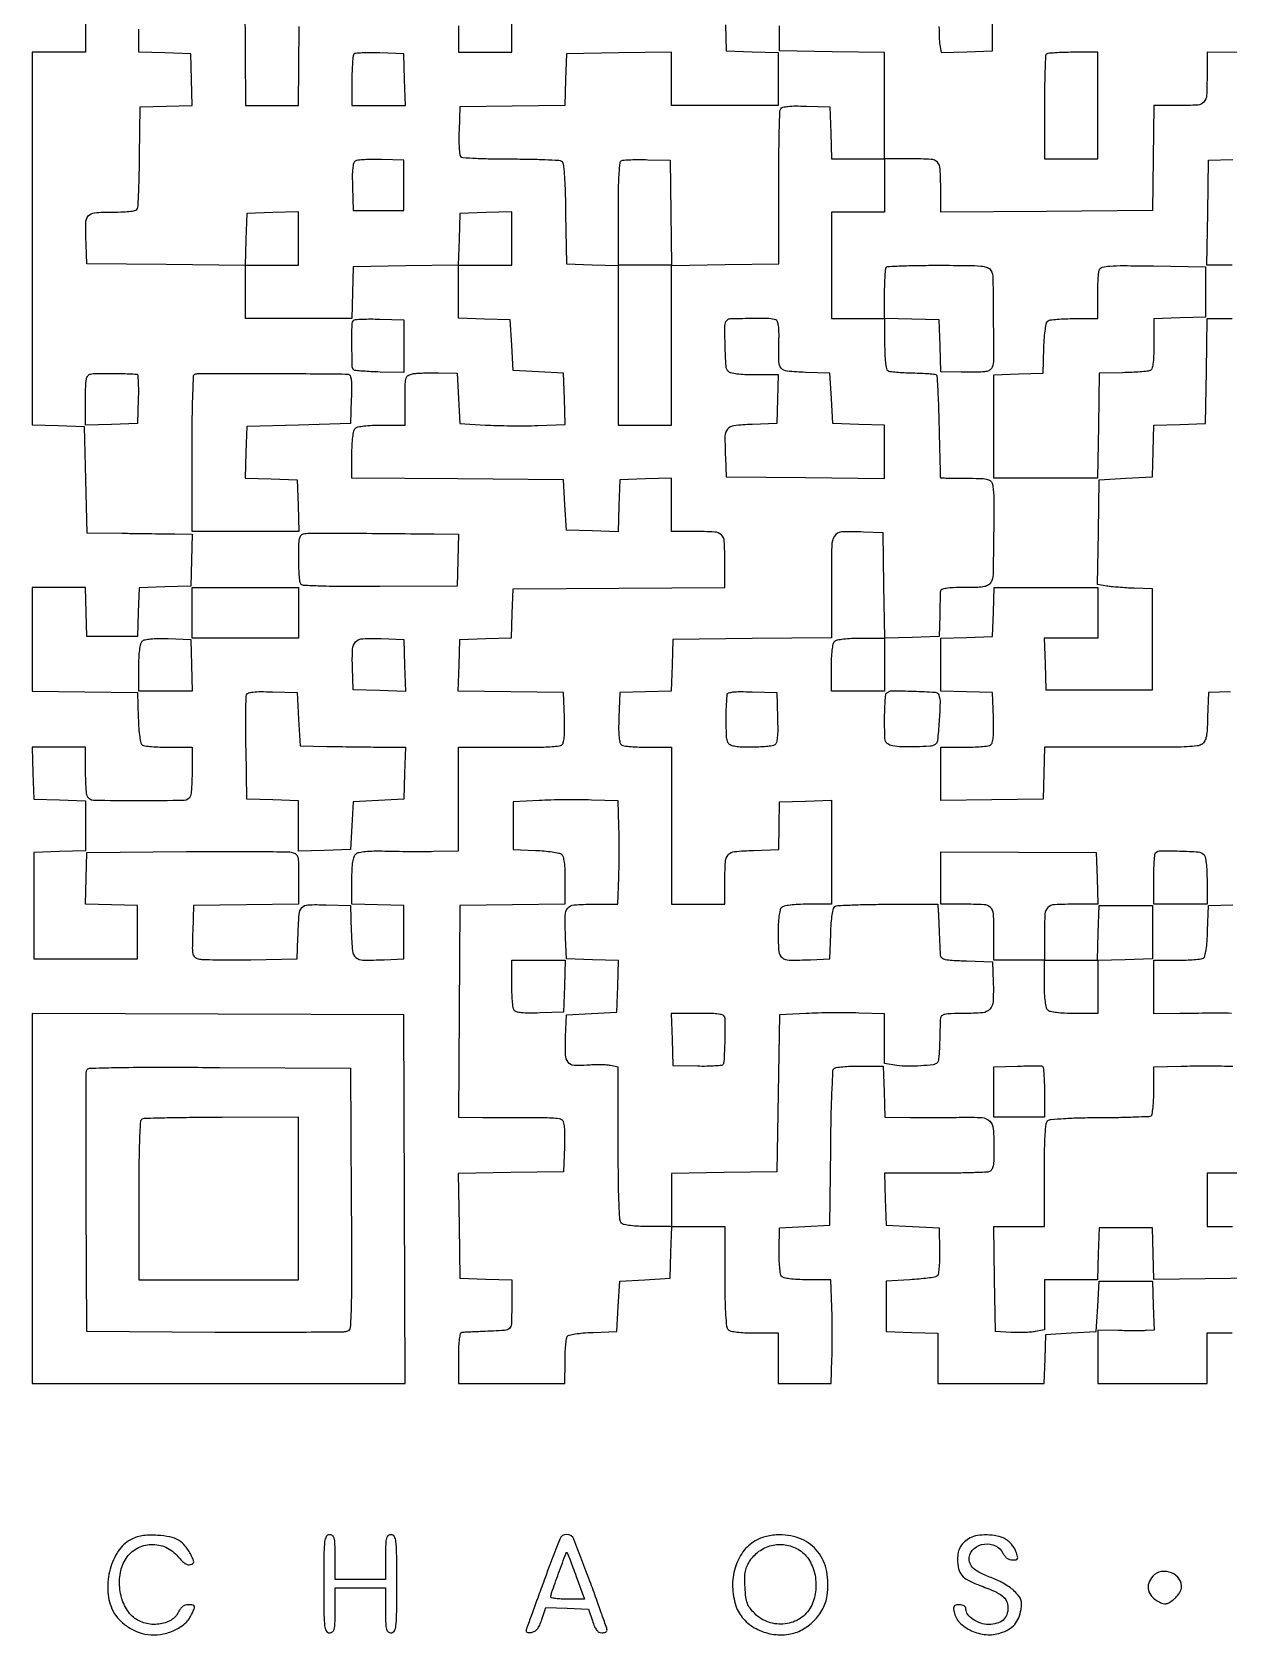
# Model space of a CAD drawing. Extents: x 156 to 936, y 100 to 969.
# Drawn here: x 156 to 583, y 100 to 672 of the extents above; entities that cross this region are included whole.
import ezdxf

# ---------------------------------------------------------------- set-up
doc = ezdxf.new("R2010")
doc.units = 0

msp = doc.modelspace()

# ---------------------------------------------------------------- linework, layer by layer
for points in [[(175, 683.333333), (175, 665), (165.5, 665), (156, 665), (156, 598.537526), (156, 532.075052), (165.25, 531.787526), (174.5, 531.5), (175, 512.5), (175.5, 493.5), (188, 493.373686, -0.000421), (193.246818, 493.316252, -0.00038), (198.675086, 493.248144, -0.00038), (203.53859, 493.179728, -0.001211), (206.787526, 493.123686), (213.075052, 493), (212.787526, 483.75), (212.5, 474.5), (203.288393, 474.212982), (194.076786, 473.925964), (193.788393, 465.212982), (193.5, 456.5), (184.5, 456.5), (175.5, 456.5), (175.211067, 465.25), (174.922134, 474), (165.461067, 474), (156, 474), (156, 455.522065), (156, 437.044131), (174.75, 436.772065), (193.5, 436.5), (193.792098, 427.532999, 0.009786), (193.991711, 423.707636, 0.020298), (194.326695, 420.737125, 0.020215), (194.75425, 418.552989, 0.195149), (195.292098, 417.798312, 0.112618), (196.144238, 417.495093, 0.008743), (198.568616, 417.251635, 0.011595), (201.501991, 417.077158, 0.008591), (204.75, 417.015313), (213, 417), (213, 409.081787, -0.006883), (212.956705, 405.936708, -0.008746), (212.826033, 403.036198, -0.007109), (212.640185, 400.618819, -0.068975), (212.40777, 399.620249, -0.305112), (210.164623, 398.045419, -0.004957), (194, 397.885147, -0.004957), (177.835377, 398.045419, -0.305112), (175.59223, 399.620249, -0.068975), (175.359815, 400.618819, -0.007109), (175.173967, 403.036198, -0.008746), (175.043295, 405.936708, -0.006883), (175, 409.081787), (175, 417), (165.462474, 417), (155.924948, 417), (156.212474, 407.75), (156.5, 398.5), (165.75, 398.212474), (175, 397.924948), (175, 389), (175, 380.075052), (165.75, 379.787526), (156.5, 379.5), (156.5, 360.5), (156.5, 341.5), (175, 341.5), (193.5, 341.5), (193.5, 351), (193.5, 360.5), (184.212977, 360.788016), (174.925954, 361.076031), (175.212977, 370.288016), (175.5, 379.5), (211, 379.768346, -0.001457), (224.767907, 379.832292, -0.002214), (236.732812, 379.800004, -0.000806), (247.037486, 379.709959, -0.056084), (248.75, 379.499294, -0.122635), (250.003867, 378.8489, -0.155126), (250.672217, 377.735043, -0.053491), (250.947559, 375.557243, -0.004721), (251, 370.003013), (251, 361.044131), (232.25, 360.772065), (213.5, 360.5), (213.21285, 351.278376, 0.00416), (213.079288, 345.423524, 0.054076), (213.282581, 343.256995, 0.166055), (213.929199, 342.155201, 0.117853), (215.21285, 341.492861, 0.05373), (216.781122, 341.280854, 0.003049), (221.675025, 341.178483, 0.004642), (227.513002, 341.146189, 0.003387), (234, 341.214485), (250.5, 341.5), (250.75303, 349, -0.008062), (251.174048, 357.439007, -0.161069), (252.131127, 359.798383, -0.21244), (254.224343, 360.802761, -0.015449), (260.778718, 360.788514), (269.5, 360.5), (269.787398, 351.259666, 0.015844), (270.223546, 344.321238, 0.194277), (271.421808, 342.009645, 0.177046), (273.942653, 341.065605, 0.012739), (281.520917, 341.199088), (288.5, 341.5), (288.5, 351), (288.5, 360.5), (279.25, 360.787526), (270, 361.075052), (270, 369.415081, -0.009183), (270.074326, 373.461633, -0.02907), (270.330886, 376.158273, -0.04395), (270.773872, 377.962049, -0.138222), (271.47458, 378.978903, -0.125079), (272.589189, 379.508902, -0.024523), (274.802749, 379.834299, -0.020936), (277.814653, 380.000288, -0.00977), (281.72458, 379.975462, 0.003165), (285.717686, 379.89735, 0.001862), (290.492533, 379.851957, 0.001862), (295.264977, 379.842131, 0.00318), (299.25, 379.874114), (308, 380), (308, 398.5), (308, 417), (317.25, 417.066053, -0.001241), (321.408872, 417.085429, -0.000775), (326.279687, 417.08848, -0.000778), (331.07931, 417.076575, -0.001416), (335, 417.049645, 0.009402), (338.349786, 417.08014, 0.012606), (341.382458, 417.241381, 0.009785), (343.884657, 417.487126, 0.116827), (344.791346, 417.818162, 0.186702), (345.39066, 418.659466, 0.036963), (345.720474, 420.514783, 0.025757), (345.862896, 423.330777, 0.007924), (345.791346, 427.58457), (345.5, 436.5), (326.712768, 436.772202), (307.925536, 437.044404), (308.212768, 446.272202), (308.5, 455.5), (317.711607, 455.787018), (326.923214, 456.074036), (327.211607, 464.787018), (327.5, 473.5), (365.25, 473.762025), (403, 474.02405), (403, 483.405036, 0.013331), (402.809436, 490.551365, 0.190903), (401.766894, 492.821064, 0.180922), (399.428434, 493.823482, 0.01175), (391.918213, 494), (384, 494), (384, 503.537526), (384, 513.075052), (374.75, 512.787526), (365.5, 512.5), (365.211984, 503.212977), (364.923969, 493.925954), (355.711984, 494.212977), (346.5, 494.5), (346, 503.5), (345.5, 512.5), (307.75, 512.762025), (270, 513.02405), (270, 521.312025, -0.011108), (270.078266, 524.834579, -0.020347), (270.322394, 527.695733, -0.021104), (270.689619, 529.86086, -0.144796), (271.2, 530.8, -0.144849), (272.139671, 531.310542, -0.021091), (274.306878, 531.677711, -0.020332), (277.171507, 531.92177, -0.011084), (280.7, 532), (289, 532), (289, 540.883423, -0.004145), (289.048469, 546.729767, -0.065065), (289.339342, 548.700634, -0.192977), (290.101394, 549.687118, -0.085937), (291.665164, 550.276324, -0.030265), (293.112059, 550.463092, -0.007653), (295.481732, 550.587748, -0.007779), (298.198684, 550.646695, -0.007788), (300.915164, 550.621051), (307.5, 550.4563), (308, 541.47815), (308.5, 532.5), (317.5, 532, 0.007378), (321.65096, 531.830785, 0.004064), (326.731074, 531.740053, 0.004051), (331.885951, 531.731657, 0.006482), (336.286637, 531.817201), (346.073273, 532.134402), (345.786637, 541.317201), (345.5, 550.5), (336.5, 551), (327.5, 551.5), (327, 560.5), (326.5, 569.5), (317.25, 569.787526), (308, 570.075052), (308, 579.537526), (308, 589), (317.5, 589), (327, 589), (327, 598.537526), (327, 608.075052), (317.75, 607.787526), (308.5, 607.5), (308.212764, 598.271928), (307.925529, 589.043857), (289.212764, 588.771928), (270.5, 588.5), (270.212474, 579.25), (269.924948, 570), (250.962474, 570), (232, 570), (232, 579.5), (232, 589), (241.5, 589), (251, 589), (251, 598.537526), (251, 608.075052), (241.75, 607.787526), (232.5, 607.5), (232.212269, 598.234491), (231.924538, 588.968982), (203.712269, 589.234491), (175.5, 589.5), (175.199088, 596.479083, -0.012088), (175.05538, 604.076015, -0.170773), (175.958609, 606.600917, -0.206337), (178.175412, 607.760676, -0.018764), (184.550437, 608, 0.008567), (188.518244, 608.067991, 0.026834), (191.174719, 608.302159, 0.037353), (192.90749, 608.682822, 0.232422), (193.555284, 609.283473, 0.080575), (193.759161, 610.261049, 0.001624), (193.96954, 615.320718, 0.003801), (194.151571, 621.247135, 0.00254), (194.2739, 628.033473), (194.5, 645.5), (203.787023, 645.788016), (213.074046, 646.076031), (212.787023, 655.288016), (212.5, 664.5), (203.25, 664.787526), (194, 665.075052), (194.015313, 673.287526, -0.008617)], [(479.385272, 674.182908, 0.003084), (479.497447, 669.521253, 0.03612), (479.68326, 667.713631), (480.174886, 664.927263), (489.337443, 665.213631), (498.5, 665.5), (498.5, 684)], [(403.212463, 674.750848), (403.5, 665.5), (412.75, 665.212474), (422, 664.924948), (422, 655.462474), (422, 646), (403, 646), (384, 646), (384, 655.522065), (384, 665.044131), (365.25, 664.772065), (346.5, 664.5), (346.212764, 655.271928), (345.925529, 646.043857), (327.212764, 645.771928), (308.5, 645.5), (308.207021, 637.092979, 0.009984), (308.158186, 633.808724, 0.014314), (308.256342, 630.899283, 0.010085), (308.45372, 628.512841, 0.172354), (308.786342, 627.813658, 0.183046), (309.565196, 627.462742, 0.003056), (314.372854, 627.197478, 0.00743), (320.031084, 627.004185, 0.004816), (326.579322, 626.940956, -0.004213), (333.152328, 626.88541, -0.006312), (338.889714, 626.716096, -0.002912), (343.754432, 626.482647, -0.126613), (344.726088, 626.176039, -0.22561), (345.340379, 625.216511, -0.011428), (345.731442, 621.426234, -0.012493), (346.034708, 615.914964, -0.003683), (346.226088, 607.455762), (346.5, 589.5), (355.75, 589.212474), (365, 588.924948), (365, 560.462474), (365, 532), (374.5, 532), (384, 532), (384, 560.478407), (384, 588.956814), (403.15593, 589.228407), (422.311859, 589.5), (422.245902, 616.586561, -0.002583), (422.27449, 627.055893, -0.004031), (422.418363, 636.070865, -0.001223), (422.625009, 643.87683, -0.131923), (422.925625, 644.879659, -0.200903), (423.68095, 645.419685, -0.031204), (425.533511, 645.722035, -0.024603), (428.24198, 645.858101, -0.008955), (432.085653, 645.793098), (440.5, 645.5), (440.787526, 636.25), (441.075052, 627), (450.537526, 627), (460, 627), (460, 617.5), (460, 608), (450.5, 608), (441, 608), (441, 589), (441, 570), (450.5, 570), (460, 570), (460, 561.059017, 0.009631), (460.072274, 557.307076, 0.019158), (460.300385, 554.343982, 0.01754), (460.63611, 552.125919, 0.211033), (461.113676, 551.429744, 0.107766), (461.90191, 551.151919, 0.007894), (464.19847, 550.902045, 0.010717), (466.973256, 550.704268, 0.007907), (470.051216, 550.599854, -0.006644), (473.090459, 550.504435, -0.009916), (475.743614, 550.333054, -0.005382), (477.958618, 550.121769, -0.171537), (478.442891, 549.890442, -0.184131), (478.679897, 549.361448, -0.001224), (478.960382, 544.227977, -0.004603), (479.21425, 538.318298, -0.002898), (479.407212, 531.411316, 0.000484), (479.566299, 524.526128, 0.00079), (479.716076, 518.688011, 0.000073), (479.859251, 513.459347, 0.086855), (479.901861, 513.25, 0.300008), (480.046544, 513.148059, 0.000798), (482.595127, 513.073437, 0.004298), (485.500715, 513.017991, 0.002621), (488.932612, 513, -0.005844), (493.919546, 512.941711, -0.040212), (496.355546, 512.688049, -0.098635), (497.668939, 512.162288, -0.185708), (498.328746, 511.25, -0.063685), (498.922698, 506.767121, -0.003716), (498.882594, 492.949099, -0.002337), (498.667623, 478.626445, -0.118478), (497.963779, 475.93232, -0.125332), (497.033546, 474.915101, -0.095283), (495.631359, 474.337612, -0.043471), (493.239566, 474.064249, -0.006728), (488.464816, 474, 0.008033), (484.489387, 473.93613, 0.02818), (481.939559, 473.709945, 0.042871), (480.360383, 473.339343, 0.301088), (479.893773, 472.75, 0.013096), (479.845531, 471.927537, 0.000959), (479.776516, 469.664062, 0.001337), (479.706589, 466.96373, 0.001012), (479.643773, 464), (479.5, 456.5), (469.772197, 456.214056), (460.044395, 455.928112), (459.772197, 474.714056), (459.5, 493.5), (452.520917, 493.800912, 0.01985), (444.572376, 493.827903, 0.254392), (442.098036, 492.3631, 0.131014), (441.122613, 488.939045, 0.004245), (441, 474.496521), (441, 456.031147), (412.75, 455.765573), (384.5, 455.5), (384.212964, 446.287036), (383.925929, 437.074071), (374.712964, 436.787036), (365.5, 436.5), (365.208654, 427.58457, 0.007874), (365.136581, 423.325344, 0.025891), (365.278743, 420.518036, 0.03736), (365.608404, 418.675579, 0.190691), (366.208654, 417.849883, 0.110447), (367.10652, 417.526866, 0.009524), (369.544105, 417.266784, 0.01219), (372.496014, 417.080961, 0.009158), (375.75, 417.015313), (384, 417), (384, 389), (384, 361), (393.5, 361), (403, 361), (403.013655, 368.25, -0.011255), (403.204576, 376.075683, -0.166434), (404.200773, 378.593605, -0.194228), (406.475245, 379.779249, -0.01628), (413.226196, 380.213893), (422.238015, 380.5), (422.369007, 389), (422.5, 397.5), (431.75, 397.787526), (441, 398.075052), (441, 379.537526), (441, 361), (432.7, 361, 0.011084), (429.171507, 360.92177, 0.020332), (426.306878, 360.677711, 0.021091), (424.139671, 360.310542, 0.144849), (423.2, 359.8, 0.144765), (422.689713, 358.86117, 0.021112), (422.322455, 356.697258, 0.020356), (422.078287, 353.838136, 0.011122), (422, 350.319052, 0.019851), (422.245842, 344.129415, 0.208391), (423.41302, 341.942745, 0.16774), (425.947407, 341.054179, 0.01198), (433.520917, 341.199088), (440.5, 341.5), (440.792098, 350.467001, -0.009786), (440.991711, 354.292364, -0.020298), (441.326695, 357.262875, -0.020215), (441.75425, 359.447011, -0.195149), (442.292098, 360.201688, -0.129255), (443.258788, 360.510353, -0.002676), (448.359241, 360.748365, -0.006075), (454.360319, 360.923221, -0.004029), (461.25, 360.984687), (479, 361), (479.150509, 358.25, -0.002283), (479.221867, 356.82714, -0.000713), (479.316114, 354.692187, -0.000713), (479.414579, 352.30739, -0.000787), (479.502918, 350, 0.001391), (479.591042, 347.768739, 0.00154), (479.688864, 345.612586, 0.001427), (479.783276, 343.772815, 0.007962), (479.852408, 342.787526, 0.221413), (480.37016, 341.88695, 0.101229), (481.641756, 341.332063, 0.039105), (484.120251, 341.004194, 0.005569), (489.25, 340.787526), (498.5, 340.5), (498.7363, 333.158659, -0.019332), (498.691704, 326.279559, -0.17652), (497.559177, 323.559894, -0.186738), (494.975556, 322.287719, -0.022085), (488.464816, 322, 0.005763), (483.678699, 321.944835, 0.044524), (481.455376, 321.694687, 0.123786), (480.344373, 321.161642, 0.204543), (479.877143, 320.25, 0.008838), (479.822244, 319.203559, 0.001261), (479.753027, 317.055868, 0.001434), (479.684826, 314.514369, 0.001223), (479.627143, 311.833805, -0.009236), (479.529377, 309.230824, -0.013198), (479.339132, 306.92745, -0.009086), (479.09755, 305.035051, -0.161355), (478.825222, 304.49236, -0.166175), (477.298973, 303.743, -0.014251), (472.905703, 303.308565, -0.019914), (468.203714, 303.166316, -0.034832), (464.32161, 303.47448), (460, 304.122546), (460, 312.992653), (460, 321.86276), (450.75, 322.18138, 0.007), (446.521873, 322.267784, 0.004027), (441.426563, 322.25953, 0.004022), (436.307538, 322.168824, 0.006705), (432, 322), (422.5, 321.5), (422, 293.5), (421.5, 265.5), (402.75, 265.227935), (384, 264.955869), (384, 255.477935), (384, 246), (375.7, 246, -0.011084), (372.171507, 246.07823, -0.020332), (369.306878, 246.322289, -0.021091), (367.139671, 246.689458, -0.144849), (366.2, 247.2, -0.181289), (365.589628, 248.542506, -0.006459), (365.272042, 254.298905, -0.008271), (365.059417, 262.584349, -0.002279), (365, 275.620545), (365, 302.841089), (362.25, 303.414616, 0.036675), (360.816296, 303.605395, 0.011457), (358.64716, 303.683643, 0.011383), (356.212817, 303.660223, 0.012337), (353.846714, 303.525075, -0.037956), (349.218252, 303.497979, -0.216954), (347.11217, 304.64118, -0.154789), (346.188624, 307.259791, -0.017341), (346.206229, 313.655204), (346.5, 321.5), (355.5, 322), (364.5, 322.5), (364.787023, 331.711984), (365.074046, 340.923969), (355.787023, 341.211984), (346.5, 341.5), (346.201382, 348.988223, -0.01111), (346.059645, 357.023257, -0.170938), (346.977496, 359.591933, -0.207702), (349.234625, 360.765373, -0.017463), (355.950432, 361), (364.86276, 361), (365.18138, 370.52093, 0.004904), (365.282886, 374.812977, 0.003026), (365.322208, 379.862784, 0.003034), (365.300584, 384.854697, 0.005439), (365.213371, 388.95317), (364.926742, 397.86448), (355.452163, 398.18224, 0.006767), (351.155254, 398.268157, 0.004049), (346.046846, 398.259783, 0.004053), (340.960892, 398.169014, 0.007029), (336.738792, 398), (327.5, 397.5), (327.5, 389), (327.5, 380.5), (335.452616, 380.204288, -0.011934), (338.592986, 380.012379, -0.0156), (341.450258, 379.679152, -0.013166), (343.789339, 379.268892, -0.123819), (344.702616, 378.831844, -0.156497), (345.288032, 377.913663, -0.030117), (345.678965, 375.953999, -0.024212), (345.924697, 373.177532, -0.009965), (346, 369.399621), (346, 361.044131), (327.25, 360.772065), (308.5, 360.5), (308.237975, 322.75), (307.97595, 285), (316.737975, 284.877856, 0.00254), (320.743066, 284.842375, 0.00146), (325.569905, 284.838237, 0.001459), (330.419344, 284.862392, 0.002436), (334.5, 284.914506, -0.009201), (338.041398, 284.911813, -0.012489), (341.235583, 284.770733, -0.009454), (343.871408, 284.538117, -0.12225), (344.791346, 284.20208, -0.184206), (345.390058, 283.350816, -0.036716), (345.719975, 281.487313, -0.025673), (345.862563, 278.665782, -0.007957), (345.791346, 274.41543), (345.5, 265.5), (326.728016, 265.227854), (307.956032, 264.955708), (308.228016, 246.227854), (308.5, 227.5), (317.75, 227.212474), (327, 226.924948), (327, 217.962474, -0.007435), (326.899244, 211.186902, -0.204846), (326.167663, 209.60776, -0.170214), (324.477312, 208.901729, -0.004805), (316.5, 208.511733, 0.00136), (314.110966, 208.411432, 0.001703), (311.895312, 208.304809, 0.001368), (310.036514, 208.203912, 0.013266), (309.25, 208.13809, 0.300613), (308.65637, 207.644076, 0.039207), (308.288558, 205.95426, 0.026528), (308.063365, 203.244119, 0.007465), (308, 199), (308, 190), (327, 190), (346, 190), (346.015313, 197.75, -0.009121), (346.07711, 200.806269, -0.012155), (346.251296, 203.57771, -0.009471), (346.494844, 205.866303, -0.110752), (346.797157, 206.706033, -0.192561), (347.533237, 207.236162, -0.02067), (349.63313, 207.666992, -0.020911), (352.460658, 208.005667, -0.010674), (356.031844, 208.206033), (364.5, 208.5), (365, 217.5), (365.5, 226.5), (374.5, 227), (383.5, 227.5), (383.787526, 236.75), (384.075052, 246), (393.537526, 246), (403, 246), (403, 228.2, 0.003861), (403.063952, 219.919232, 0.011908), (403.283708, 214.324625, 0.011288), (403.619714, 210.411132, 0.17093), (404.2, 209.2, 0.144849), (405.139671, 208.689458, 0.021091), (407.306878, 208.322289, 0.020332), (410.171507, 208.07823, 0.011084), (413.7, 208), (422, 208), (422, 199), (422, 190), (431.461067, 190), (440.922134, 190), (441.211067, 198.75, 0.005602), (441.299424, 202.801474, 0.003022), (441.32218, 207.79375, 0.003009), (441.28401, 212.880934, 0.00473), (441.183587, 217.25), (440.867173, 227), (432.556031, 227, -0.010193), (428.873598, 227.075076, -0.023227), (426.104138, 227.31723, -0.027156), (424.121329, 227.694374, -0.166805), (423.259849, 228.25, -0.131405), (422.878779, 229.136233, -0.012685), (422.597239, 231.482813, -0.015432), (422.416183, 234.344823, -0.011598), (422.387404, 237.5), (422.5, 245.5), (431.5, 246), (440.5, 246.5), (440.766466, 273.966466, -0.003055), (440.93695, 284.748526, -0.005162), (441.228301, 293.781078, -0.00157), (441.580595, 301.482959, -0.186247), (441.976585, 302.376585, -0.163309), (442.717622, 302.745245, -0.011197), (445.078193, 303.019079, -0.015047), (447.965753, 303.201242, -0.010688), (451.210119, 303.238668), (459.5, 303.157097), (459.787526, 294.078548), (460.075052, 285), (469.287526, 284.906082, 0.002281), (473.478571, 284.882476, 0.001343), (478.488258, 284.890566, 0.001343), (483.494142, 284.92554, 0.002296), (487.672502, 284.985146, -0.019756), (494.730749, 284.839368, -0.183151), (497.466604, 283.609579, -0.179561), (498.728839, 280.862623, -0.01885), (499, 273.67273, -0.008811), (498.932455, 269.840123, -0.039623), (498.676637, 267.614674, -0.076411), (498.199137, 266.290876, -0.178274), (497.418213, 265.606989, -0.081739), (496.239742, 265.364059, -0.00228), (491.026577, 265.178303, -0.004617), (484.875559, 265.044038, -0.003148), (477.880687, 265), (459.924948, 265), (460.212474, 255.75), (460.5, 246.5), (469.98614, 246), (479.47228, 245.5), (479.597788, 237.223511, -0.010402), (479.578109, 233.734177, -0.020676), (479.390879, 230.976466, -0.020072), (479.082168, 228.923788, -0.203859), (478.611648, 228.223511, -0.106063), (477.80893, 227.916191, -0.006921), (475.329672, 227.565656, -0.009812), (472.336908, 227.244233, -0.007153), (469, 227), (460.5, 226.5), (460.5, 217.5), (460.5, 208.5), (469.75, 208.212474), (479, 207.924948), (479, 198.962474), (479, 190), (497.961067, 190), (516.922134, 190), (517.211067, 198.75), (517.5, 207.5), (526.5, 208), (535.5, 208.5), (536, 217.5), (536.5, 226.5), (546, 226.5), (555.5, 226.5), (555.788933, 217.75), (556.077866, 209), (553.288933, 208.844005, -0.011673), (551.759812, 208.794244, -0.002714), (549.189562, 208.784587, -0.002799), (546.230203, 208.806102, -0.00274), (543.25, 208.860787), (536, 209.033563), (536, 199.516782), (536, 190), (555.5, 190), (575, 190), (575, 199), (575, 208), (584, 208)], [(603.25, 664.765573), (575, 665.031147), (575, 657.097361, -0.011361), (574.829722, 649.604648, -0.174797), (573.859603, 647.254882, -0.195886), (571.655582, 646.200297, -0.014854), (564.915076, 646), (556.044131, 646), (555.772065, 627.25), (555.5, 608.5), (517.75, 608.237975), (480, 607.97595), (480, 615.906187, 0.011732), (479.823514, 623.426594, 0.180947), (478.82057, 625.766438, 0.19092), (476.54943, 626.809485, 0.013308), (469.393011, 627), (460, 627), (460, 645.977935), (460, 664.955869), (441.25, 665.227935), (422.5, 665.5), (422.5, 674.5)], [(583.405143, 436.794857), (575.5, 436.5), (575.211278, 427.76446, -0.006717), (574.982155, 422.837825, -0.042881), (574.619535, 420.365203, -0.092602), (573.978095, 418.913279, -0.120255), (572.898558, 417.94571, -0.097176), (571.456775, 417.50342, -0.010071), (567.902961, 417.205027, -0.011564), (563.430998, 417.023813, -0.007219), (558.18728, 417.008414, 0.001455), (552.307766, 417.058921, 0.000781), (545.051974, 417.088799, 0.000778), (537.65148, 417.096205, 0.001219), (531.287526, 417.077164), (517.075052, 417), (516.787526, 407.75), (516.5, 398.5), (498.25, 398.267027), (480, 398.034054), (480, 407.517027), (480, 417), (488.25, 417.015313, 0.009158), (491.503986, 417.080961, 0.01219), (494.455895, 417.266784, 0.009524), (496.89348, 417.526866, 0.110447), (497.791346, 417.849883, 0.190691), (498.391596, 418.675579, 0.03736), (498.721257, 420.518036, 0.025891), (498.863419, 423.325344, 0.007874), (498.791346, 427.58457), (498.5, 436.5), (489.25, 436.787526), (480, 437.075052), (480, 446.5), (480, 455.924948), (489.25, 456.212474), (498.5, 456.5), (498.788933, 465.25), (499.077866, 474), (517.538933, 474), (536, 474), (536, 465), (536, 456), (526.462474, 456), (516.924948, 456), (517.212474, 446.75), (517.5, 437.5), (536.5, 437.5), (555.5, 437.5), (555.5, 455.5), (555.5, 473.5), (549, 473.745913, -0.005767), (546.271479, 473.880673, -0.005186), (543.448259, 474.082182, -0.005203), (540.91973, 474.315548, -0.016288), (539.228116, 474.545332), (535.956233, 475.098837), (536.228116, 493.799418), (536.5, 512.5), (546, 513), (555.5, 513.5), (555.787036, 522.712964), (556.074071, 531.925929), (565.287036, 532.212964), (574.5, 532.5), (574.772065, 551.25), (575.044131, 570), (584.006492, 570)], [(583.75, 322.063971, 0.001589), (579.539122, 322.079713, 0.000932), (574.5, 322.073144, 0.000932), (569.460881, 322.047787, 0.001589), (565.25, 322.005367), (556, 321.882791), (556, 331.441396), (556, 341), (564.25, 341.015313, 0.008591), (567.498009, 341.077158, 0.011595), (570.431384, 341.251635, 0.008743), (572.855762, 341.495093, 0.112618), (573.707902, 341.798312, 0.195149), (574.24575, 342.552989, 0.020215), (574.673305, 344.737125, 0.020298), (575.008289, 347.707636, 0.009786), (575.207902, 351.532999), (575.5, 360.5), (584.25, 360.788933)], [(592.5, 227.5), (574.287172, 227.276733), (556.074344, 227.053466), (555.787172, 236.276733), (555.5, 245.5), (546, 245.5), (536.5, 245.5), (536.212474, 236.25), (535.924948, 227), (526.462474, 227), (517, 227), (517, 218.045313), (517, 209.090626), (513.75, 208.482682, -0.027401), (512.124346, 208.269925, -0.010403), (509.839062, 208.145157, -0.010267), (507.343963, 208.112208, -0.012364), (505, 208.187369), (499.5, 208.5), (499.227935, 227.25), (498.955869, 246), (507.977935, 246), (517, 246), (517, 264.377555, -0.00346), (517.061312, 273.237726, -0.012623), (517.280974, 278.855045, -0.013098), (517.624198, 282.636199, -0.193968), (518.25, 283.782001, -0.153082), (519.336186, 284.220778, -0.00526), (523.960885, 284.543135, -0.008881), (529.731072, 284.781631, -0.00487), (536.804831, 284.879316, 0.003132), (543.505497, 284.948554, 0.004814), (549.304011, 285.100647, 0.001749), (554.28307, 285.296667, 0.128381), (555.054831, 285.533887, 0.220988), (555.429376, 286.102785, 0.010626), (555.722357, 288.415703, 0.01569), (555.931467, 291.2606, 0.010499), (556, 294.524034), (556, 302.930034), (565.75, 303.215017, -0.004783), (570.119062, 303.300899, -0.003042), (575.20625, 303.321266, -0.003055), (580.198516, 303.280374, -0.005663), (584.25, 303.176526)]]:
    msp.add_lwpolyline(points, format="xyb")
for points in [[(231.762025, 683.75), (232.02405, 646), (241.496452, 646), (250.968853, 646), (251.234427, 674.25)], [(308, 674.476387), (308, 665), (317.5, 665), (327, 665), (327, 683.962474)], [(583.977935, 589), (574.955869, 589), (575.227935, 607.75), (575.5, 626.5), (584.25, 626.788933)], [(613, 265), (575, 265), (575, 255.5), (575, 246), (584.037526, 246)]]:
    msp.add_lwpolyline(points)
for points in [[(270.702644, 664.369311, 0.173269), (270.422807, 663.77838, 0.006396), (270.206402, 661.278277, 0.010972), (270.050964, 658.269043, 0.007416), (270, 654.833333), (270, 646), (279.537526, 646), (289.075052, 646), (288.787526, 655.25), (288.5, 664.5), (279.952644, 664.785977, 0.007913), (276.626528, 664.84459, 0.011703), (273.709672, 664.781547, 0.007016), (271.290922, 664.638564, 0.179987)], [(517.666667, 664.333333, 0.188134), (517.396742, 663.718151, 0.001621), (517.195833, 658.477083, 0.005368), (517.048122, 652.408987, 0.0034), (517, 645.333333), (517, 627), (526.5, 627), (536, 627), (536, 646), (536, 665), (527.166667, 665, 0.007039), (523.733476, 664.951666, 0.010477), (520.732292, 664.804167, 0.005871), (518.23216, 664.599192, 0.174709)], [(271.206902, 626.17015, 0.184607), (270.61127, 625.351173, 0.03904), (270.279299, 623.583734, 0.02706), (270.136131, 620.911022, 0.008557), (270.206902, 616.914347), (270.5, 608.5), (279.5, 608.5), (288.5, 608.5), (288.5, 617.5), (288.5, 626.5), (280.5, 626.755803, 0.010196), (277.341672, 626.792355, 0.01353), (274.470153, 626.689286, 0.010843), (272.102078, 626.488416, 0.118191)], [(383.772065, 607.75), (384.044131, 589), (374.547065, 589), (365.05, 589), (365.05, 607.425, -0.003307), (365.108931, 616.334802, -0.012841), (365.323612, 621.849726, -0.012278), (365.653031, 625.535369, -0.271111), (366.275, 626.365199, -0.084788), (367.111525, 626.560133, -0.006139), (369.490156, 626.673187, -0.008455), (372.346502, 626.72548, -0.006292), (375.5, 626.690199), (383.5, 626.5)], [(497.908209, 587.171513, -0.119893), (498.617505, 584.425223, -0.002272), (498.759754, 569.545695, -0.002019), (498.774404, 554.547179, -0.139043), (498.08389, 552.140195, -0.160434), (497.186168, 551.388727, -0.065777), (495.62689, 550.994854, -0.028983), (492.894806, 550.835913, -0.004147), (487.287526, 550.881517), (480.075052, 551), (479.787526, 560.25), (479.5, 569.5), (469.75, 569.786212), (460, 570.072424), (460, 578.869545, -0.007068), (460.048335, 582.288853, -0.010515), (460.195833, 585.278346, -0.005911), (460.400836, 587.768211, -0.174599), (460.666667, 588.333333, -0.187777), (461.280395, 588.603125, -0.001712), (466.365706, 588.804167, -0.00552), (472.261037, 588.951872, -0.003502), (479.131483, 589, -0.002301), (489.74406, 588.951159, -0.021971), (494.267281, 588.710571, -0.05626), (496.695416, 588.194361, -0.191677)], [(574.5, 579.5), (574.5, 570.5), (565.25, 570.212474), (556, 569.924948), (556, 560.931089, -0.00735), (555.934759, 556.492952, -0.029075), (555.696222, 553.774767, -0.048229), (555.283048, 552.101237, -0.219936), (554.601851, 551.40071, -0.067778), (553.667913, 551.180992, -0.005535), (551.161052, 550.968303, -0.007352), (548.1526, 550.790998, -0.005591), (544.851851, 550.682095), (536.5, 550.5), (536.227935, 531.75), (535.955869, 513), (517.477935, 513), (499, 513), (499, 531.461067), (499, 549.922134), (507.75, 550.211067), (516.5, 550.5), (516.792098, 559.467001, -0.009786), (516.991711, 563.292364, -0.020298), (517.326695, 566.262875, -0.020215), (517.75425, 568.447011, -0.195149), (518.292098, 569.201688, -0.112618), (519.144238, 569.504907, -0.008743), (521.568616, 569.748365, -0.011595), (524.501991, 569.922842, -0.008591), (527.75, 569.984687), (536, 570), (536, 577.918213, -0.007144), (536.044999, 581.067639, -0.008989), (536.180742, 583.981457, -0.007433), (536.374053, 586.411095, -0.068142), (536.615293, 587.439854, -0.249191), (537.627594, 588.32049, -0.039632), (540.316395, 588.722179, -0.018613), (545.205068, 588.877949, -0.002302), (555.865293, 588.771641), (574.5, 588.5)], [(288.5, 560.095459), (288.5, 550.690918), (280.042842, 550.914473, -0.005158), (276.744936, 551.035706, -0.007482), (273.837076, 551.216297, -0.004191), (271.397969, 551.425034, -0.115464), (270.792842, 551.628031, -0.253846), (270.121945, 552.799689, -0.00444), (270.016353, 560.361419, -0.00518), (270.055816, 567.841621, -0.194852), (270.702644, 569.369311, -0.179987), (271.290922, 569.638564, -0.007016), (273.709672, 569.781547, -0.011703), (276.626528, 569.84459, -0.007913), (279.952644, 569.785977), (288.5, 569.5)], [(403.666667, 569.333333, 0.198122), (402.911167, 567.517209, 0.008111), (403.006385, 560.29393, 0.008491), (403.340169, 553.102962, 0.182495), (404.2, 551.2, 0.145022), (405.141383, 550.688939, 0.021049), (407.315326, 550.321952, 0.020282), (410.191211, 550.078112, 0.011007), (413.738933, 550), (422.077866, 550), (421.788933, 541.25), (421.5, 532.5), (412.759315, 532.211203, 0.017722), (406.222155, 531.762911, 0.198326), (403.97509, 530.54849, 0.170867), (403.062458, 528.011209, 0.012477), (403.199088, 520.479083), (403.5, 513.5), (431.75, 513.234427), (460, 512.968853), (460, 522.446901), (460, 531.924948), (450.75, 532.212474), (441.5, 532.5), (441, 541.5), (440.5, 550.5), (431.805287, 550.788127, -0.014842), (425.276168, 551.198751, -0.193202), (423.153776, 552.288072, -0.175619), (422.268225, 554.590254, -0.01185), (422.298109, 561.739985, 0.009827), (422.326556, 565.198796, 0.033348), (422.150621, 567.446854, 0.05347), (421.785168, 568.868525, 0.214873), (421.168213, 569.489985, 0.087442), (418.748711, 569.958533, 0.00645), (411.971922, 569.98529, 0.003815), (404.915159, 569.868273, 0.192628)], [(193.288933, 550.104726, -0.351606), (193.59502, 549.784364, -0.007499), (193.761243, 547.460451, -0.013875), (193.842895, 544.612198, -0.00848), (193.788933, 541.25), (193.5, 532.5), (184.25, 532.212474), (175, 531.924948), (175, 540.88915, -0.00564), (175.05682, 545.926043, -0.040815), (175.308553, 548.334447, -0.104773), (175.835836, 549.60092, -0.195007), (176.75, 550.202888, -0.048321), (178.612927, 550.390886, -0.002486), (184.672966, 550.385047, -0.003427), (190.5956, 550.309294, -0.028089)], [(268.788933, 550.104612, -0.300595), (269.401479, 549.624296, -0.052384), (269.734111, 548.11651, -0.02947), (269.871532, 545.552118, -0.006906), (269.788933, 541.25), (269.5, 532.5), (251, 532), (232.5, 531.5), (232.212977, 522.288016), (231.925954, 513.076031), (241.212977, 512.788016), (250.5, 512.5), (250.787526, 503.25), (251.075052, 494), (232.037526, 494), (213, 494), (213, 521.916667, -0.002574), (213.061342, 533.832617, -0.006276), (213.261944, 542.611221, -0.002128), (213.537372, 549.553141, -0.310779), (214.000441, 550.166667, -0.080752), (215.288755, 550.375187, -0.00011), (240.370543, 550.352309, -0.000417), (263.988409, 550.305839, -0.019548)], [(299.287526, 493.121642), (308.075052, 493), (307.787526, 483.75), (307.5, 474.5), (280, 474.359051, -0.002265), (267.070776, 474.351343, -0.007868), (258.714137, 474.515722, -0.004826), (252.753427, 474.784463, -0.24048), (251.765313, 475.359051, -0.115125), (251.474787, 476.172963, -0.008323), (251.241942, 478.566745, -0.01131), (251.074725, 481.461555, -0.008302), (251.015313, 484.676676, -0.006634), (251.066297, 489.150981, -0.042352), (251.31365, 491.404712, -0.102426), (251.821392, 492.611996, -0.197243), (252.685044, 493.176676, -0.047098), (254.785547, 493.377777, -0.000626), (267.869747, 493.378707, -0.001833), (282.739832, 493.306621, -0.001332)], [(212.787526, 446.25), (213.075052, 437), (203.537526, 437), (194, 437), (194, 445.3, -0.010869), (194.078193, 448.896692, -0.021373), (194.324495, 451.746533, -0.023516), (194.70151, 453.866807, -0.141534), (195.236619, 454.836619, -0.141627), (196.215618, 455.376564, -0.030081), (198.156875, 455.694801, -0.024175), (200.863904, 455.841129, -0.010354), (204.486619, 455.786619), (212.5, 455.5)], [(288.788029, 446.211971), (289.076058, 436.923942), (279.788029, 437.211971), (270.5, 437.5), (270.206229, 445.344796, -0.019645), (270.218611, 452.021195, -0.185166), (271.333807, 454.605942, -0.189669), (273.876766, 455.748898, -0.020771), (280.403945, 455.787955), (288.5, 455.5)], [(460, 446.5), (460, 437), (450.5, 437), (441, 437), (441, 445.3, -0.011084), (441.07823, 448.828493, -0.020332), (441.322289, 451.693122, -0.021091), (441.689458, 453.860329, -0.144849), (442.2, 454.8, -0.144849), (443.139671, 455.310542, -0.021091), (445.306878, 455.677711, -0.020332), (448.171507, 455.92177, -0.011084), (451.7, 456), (460, 456)], [(251, 427), (251.5, 417.5), (261, 417.329024, 0.000734), (265.310027, 417.257785, 0.000438), (270.437586, 417.185059, 0.000439), (275.54497, 417.121578, 0.000761), (279.787526, 417.079024), (289.075052, 417), (288.787526, 407.75), (288.5, 398.5), (279.5, 398), (270.5, 397.5), (270, 389), (269.5, 380.5), (260.25, 380.212474), (251, 379.924948), (251, 388.924948), (251, 397.924948), (241.75, 398.212474), (232.5, 398.5), (232.226045, 416.466382, -0.002738), (232.157838, 423.447139, -0.004101), (232.181672, 429.543708, -0.001757), (232.263004, 434.747927, -0.087035), (232.459691, 435.755553, -0.230713), (233.132554, 436.383519, -0.046636), (234.779627, 436.724608, -0.028631), (237.436466, 436.867546, -0.007369), (241.733647, 436.789171), (250.5, 436.5)], [(421.791346, 427.58457, -0.007874), (421.863419, 423.325344, -0.025891), (421.721257, 420.518036, -0.03736), (421.391596, 418.675579, -0.190691), (420.791346, 417.849883, -0.106036), (419.920296, 417.527909, -0.011245), (417.759981, 417.266784, -0.01348), (415.142518, 417.081049, -0.01044), (412.285184, 417.015313, -0.009279), (408.470311, 417.078019, -0.043705), (406.298006, 417.345134, -0.083734), (404.968111, 417.871358, -0.134798), (404.134755, 418.75, -0.110222), (403.644876, 420.510381, -0.009213), (403.485762, 425.268023, -0.012854), (403.543104, 430.626928, -0.014292), (403.879043, 435.788933, -0.297794), (404.366635, 436.401316, -0.051858), (405.882261, 436.733684, -0.029391), (408.451304, 436.871231, -0.006933), (412.75, 436.788933), (421.5, 436.5)], [(479.278731, 435.716021, -0.098938), (479.771328, 432.832071, -0.011247), (479.435489, 426.19453, -0.007109), (478.837139, 419.355316, -0.23302), (477.98148, 417.988554, -0.121072), (476.109006, 417.383368, -0.010991), (471.167693, 417.137812, -0.015), (466.150033, 417.149472, -0.044956), (462.75, 417.566943, -0.07828), (461.123374, 418.19461, -0.19235), (460.345442, 419.184173, -0.067399), (460.049158, 421.123851, -0.004246), (460, 426.912789, -0.007102), (460.048337, 430.315517, -0.010561), (460.195833, 433.291048, -0.005959), (460.400868, 435.768656, -0.174467), (460.666667, 436.333333, -0.198652), (462.631398, 437.148306, -0.00854), (470.265375, 437.025568, -0.007088), (477.992633, 436.659554, -0.293758)], [(535.787526, 370.25), (536.075052, 361), (528.119313, 361, 0.011676), (520.578687, 360.823888, 0.180709), (518.23551, 359.821417, 0.191194), (517.190859, 357.550484, 0.01333), (517, 350.393011), (517, 341), (526.463788, 341), (535.927576, 341), (536.213788, 350.75), (536.5, 360.5), (546, 360.5), (555.5, 360.5), (555.5, 351), (555.5, 341.5), (545.75, 341.213788), (536, 340.927576), (536, 331.463788), (536, 322), (527.7, 322, -0.011084), (524.171507, 322.07823, -0.020332), (521.306878, 322.322289, -0.021091), (519.139671, 322.689458, -0.144849), (518.2, 323.2, -0.144849), (517.689458, 324.139671, -0.021091), (517.322289, 326.306878, -0.020332), (517.07823, 329.171507, -0.011084), (517, 332.7), (517, 341), (508, 341), (499, 341), (499, 350.393011, 0.013298), (498.809647, 357.54893, 0.19079), (497.767356, 359.820169, 0.18106), (495.429085, 360.823337, 0.011759), (487.918213, 361), (480, 361), (480, 370.358808), (480, 379.717617), (507.75, 379.608808), (535.5, 379.5)], [(573.8, 378.8, -0.144849), (574.310542, 377.860329, -0.021091), (574.677711, 375.693122, -0.020332), (574.92177, 372.828493, -0.011084), (575, 369.3), (575, 361), (565.5, 361), (556, 361), (556, 369.833333, -0.007039), (556.048334, 373.266524, -0.010477), (556.195833, 376.267708, -0.005871), (556.400808, 378.76784, -0.174709), (556.666667, 379.333333, -0.197627), (558.45253, 380.078242, -0.009016), (565.204595, 379.989878, -0.00945), (571.92503, 379.653458, -0.181061)], [(345.787526, 331.75), (345.5, 322.5), (337.085653, 322.206902, -0.008519), (333.085459, 322.135766, -0.027159), (330.4185, 322.278749, -0.039341), (328.659703, 322.610638, -0.187221), (327.850966, 323.206902, -0.110402), (327.527533, 324.105717, -0.00954), (327.267102, 326.54359, -0.012203), (327.081041, 329.495888, -0.00917), (327.015313, 332.75), (327, 341), (336.537526, 341), (346.075052, 341)], [(384.212474, 312.75), (384.5, 303.5), (393.214783, 303.28851, 0.009438), (396.593335, 303.270304, 0.014334), (399.527137, 303.394047, 0.00891), (401.9303, 303.607622, 0.231709), (402.465866, 303.944771, 0.1266), (402.80705, 305.041065, 0.002872), (403.050655, 310.5604, 0.007196), (403.181877, 316.033333, 0.015484), (403.091694, 320.25, 0.221737), (402.601833, 321.171141, 0.116991), (401.390026, 321.701725, 0.040154), (398.929474, 321.947389, 0.004812), (393.462474, 322), (383.924948, 322)], [(517, 293.940983), (517, 285), (508, 285), (499, 285), (499, 293.959558), (499, 302.919115), (507.25, 303.209558, -0.003781), (510.46554, 303.298422, -0.005533), (513.296875, 303.323909, -0.002827), (515.691447, 303.305428, -0.094645), (516.25, 303.190983, -0.275007), (516.549995, 302.790758, -0.006393), (516.779688, 300.346326, -0.012377), (516.94584, 297.390443, -0.00785)], [(269.759817, 255.860756, -0.000764), (269.87272, 227.927169, -0.00799), (269.718396, 216.469094, -0.011301), (269.378632, 209.947145, -0.290193), (268.367296, 208.58745, -0.089452), (267.032792, 208.333595, -0.000479), (253.803136, 208.219928, -0.002086), (238.709184, 208.167691, -0.00132), (221.107479, 208.226694), (175.5, 208.5), (175.239372, 254.5, -0.000997), (175.174287, 272.225103, -0.001596), (175.197198, 287.357597, -0.000282), (175.267665, 300.72814, -0.090314), (175.461789, 301.759906, -0.301449), (176.45055, 302.464468, -0.003096), (185.402033, 302.70934, -0.005599), (198.68089, 302.841585, -0.001079), (222.722417, 302.759906), (269.5, 302.5)], [(195.25, 284.337719, 0.286605), (194.579791, 283.416621, 0.006896), (194.265434, 277.906228, 0.008864), (194.055066, 269.647433, 0.001935), (194, 255.416667), (194, 227), (222.5, 227), (251, 227), (251, 256), (251, 285), (223.75, 284.921053, 0.001717), (213.21496, 284.854351, 0.002675), (204.1375, 284.717133, 0.000767), (196.247198, 284.543529, 0.090243)], [(191.024925, 134.204841, 0.123347), (186.626026, 130.113166, 0.078377), (183.760682, 123.691307, 0.074587), (182.917924, 116.353215, 0.090553), (184.393895, 109.599703, 0.079039), (186.379536, 106.386545, 0.058931), (189.45634, 103.567031, 0.057307), (193.208429, 101.470356, 0.064808), (197.18705, 100.38784, 0.072177), (201.675907, 100.42325, 0.062509), (206.209485, 101.71145, 0.065959), (210.034969, 103.970541, 0.107508), (212.429001, 106.862704, 0.008801), (213.728768, 109.488433, 0.157714), (213.848476, 110.409826, 0.323118), (213.351719, 110.883946, 0.034271), (211.660515, 111, 0.075606), (210.579346, 110.835575, 0.081142), (209.624508, 110.358001, 0.075346), (208.817974, 109.566304, 0.05424), (208.172806, 108.479922, -0.156087), (205.515059, 105.552795, -0.101101), (201.140944, 104.09159, -0.093822), (196.244778, 104.416243, -0.112015), (192.143477, 106.532726, -0.109185), (188.927171, 110.730521, -0.077425), (187.272051, 116.449051, -0.076435), (187.425071, 122.476219, -0.100861), (189.453318, 127.569098, -0.122118), (193.290429, 131.127462, -0.11753), (198.400986, 132.545736, -0.115517), (203.672197, 131.513962, -0.115032), (207.946714, 128.248478, 0.023509), (209.326464, 126.726383, 0.054008), (210.527935, 125.755814, 0.07872), (211.569791, 125.297452, 0.157215), (212.45929, 125.346004, 0.067623), (213.278732, 125.795209, 0.224094), (213.562524, 126.322928, 0.118611), (213.414693, 127.118961, 0.014379), (212.63735, 128.734395, 0.049281), (210.535941, 131.971886, 0.091372), (208.17674, 134.017572, 0.083372), (205.091005, 135.199337, 0.035589), (200.693399, 135.766388, 0.016886), (197.504431, 135.840769, 0.037437), (195.082858, 135.633736, 0.045461), (193.031965, 135.107904, 0.040505)], [(260, 118.5, 0.001825), (260.040662, 107.362042, 0.026629), (260.278571, 103.4375, 0.103099), (260.868713, 101.652291, 0.267644), (262, 101, 0.157888), (263.078201, 101.349175, 0.176663), (263.6875, 102.25, 0.055952), (263.948615, 104.198839, 0.005351), (264, 109), (264, 117), (273, 117), (282, 117), (282, 109, 0.005351), (282.051385, 104.198839, 0.055952), (282.3125, 102.25, 0.176663), (282.921799, 101.349175, 0.157888), (284, 101, 0.267644), (285.131287, 101.652291, 0.103099), (285.721429, 103.4375, 0.026629), (285.959338, 107.362042, 0.001825), (286, 118.5, 0.001825), (285.959338, 129.637958, 0.026629), (285.721429, 133.5625, 0.103099), (285.131287, 135.347709, 0.267644), (284, 136, 0.157888), (282.921799, 135.650825, 0.176663), (282.3125, 134.75, 0.055952), (282.051385, 132.801161, 0.005351), (282, 128), (282, 120), (273, 120), (264, 120), (264, 128, 0.005351), (263.948615, 132.801161, 0.055952), (263.6875, 134.75, 0.176663), (263.078201, 135.650825, 0.157888), (262, 136, 0.267644), (260.868713, 135.347709, 0.103099), (260.278571, 133.5625, 0.026629), (260.040662, 129.637958, 0.001825)], [(338.565865, 119.743469, 0.000163), (336.258854, 113.422119, 0.000241), (334.240749, 107.878483, 0.000106), (332.519357, 103.139685, 0.004836), (332.175108, 102.162004, 0.124527), (332.129152, 101.596577, 0.231475), (332.390998, 101.231051, 0.127622), (333.005291, 101.080482, 0.032921), (334.030916, 101.162004, 0.094498), (335.199636, 101.566992, 0.092631), (336.146741, 102.375708, 0.065546), (336.966834, 103.718084, 0.024207), (337.768446, 105.790322), (339.193548, 110.080644), (346.76652, 109.790322), (354.339492, 109.5), (355.753079, 105.25, 0.023248), (356.513336, 103.275756, 0.062728), (357.283704, 101.988729, 0.095441), (358.123755, 101.258112, 0.132144), (359.083333, 101, 0.046052), (359.81695, 101.067712, 0.065989), (360.436979, 101.270341, 0.086054), (360.855526, 101.568725, 0.197452), (361, 101.920309, 0.083507), (360.884864, 102.604882, 0.000784), (359.202426, 107.440561, 0.002613), (357.226066, 112.99907, 0.001684), (354.880599, 119.420309, 0.006144), (349.143534, 134.395058, 0.301911), (346.647895, 136.125316, 0.313331), (344.161916, 134.46988, 0.006444)], [(413.85853, 133.842497, 0.105243), (409.472117, 129.875771, 0.084689), (406.660415, 124.156335, 0.078783), (405.776956, 117.435023, 0.073187), (406.971184, 110.587313, 0.104793), (409.647834, 105.993742, 0.085784), (414.136032, 102.487176, 0.081151), (419.785882, 100.551148, 0.079424), (425.801858, 100.492996, 0.087922), (430.508889, 102.075049, 0.072093), (434.759497, 105.26348, 0.071966), (437.93642, 109.533965, 0.086985), (439.517248, 114.266452, 0.084161), (439.35175, 122.941117, 0.120029), (436.182158, 129.927376, 0.127194), (430.325151, 134.407069, 0.101392), (422.5, 135.975475, 0.028376), (420.122587, 135.830227, 0.03107), (417.849181, 135.416832, 0.032464), (415.741266, 134.748812, 0.038439)], [(429.683799, 130.471527, -0.115324), (433.173417, 126.808238, -0.08436), (435.175898, 121.53889, -0.080544), (435.37632, 115.664747, -0.08991), (433.671194, 110.266927, -0.127682), (429.921579, 106.154619, -0.114937), (424.494883, 104.182086, -0.111764), (418.63021, 104.787316, -0.115499), (413.677665, 107.860796, -0.035356), (412.020961, 109.769967, -0.072467), (411.074316, 111.505465, -0.057595), (410.541336, 113.687134, -0.015754), (410.211704, 117.219922, -0.014764), (410.099299, 120.730649, -0.050733), (410.324152, 122.996851, -0.064174), (410.96599, 124.880235, -0.034774), (412.197024, 127, -0.098358), (415.676438, 130.435546, -0.097052), (420.22082, 132.300734, -0.096901), (425.139058, 132.314384, -0.097713)], [(490.5, 134.845268, 0.053483), (488.449562, 133.420196, 0.080698), (487.058561, 131.75364, 0.080606), (486.265641, 129.730982, 0.053236), (486, 127.243129, 0.05551), (486.373826, 123.886342, 0.119586), (487.521093, 121.569887, 0.098987), (489.765882, 119.771006, 0.030583), (493.745913, 118.0075, -0.01347), (499.135855, 115.836642, -0.062639), (502.015135, 114.130467, -0.11538), (503.477158, 112.326202, -0.113295), (504, 110.048376, -0.087063), (503.545101, 107.455699, -0.126282), (502.241827, 105.545009, -0.115503), (500.079016, 104.388703, -0.065337), (497.117133, 104, -0.078229), (494.257958, 104.450096, -0.071753), (491.581288, 105.761415, -0.080547), (489.657996, 107.587758, -0.164074), (489, 109.538955, 0.144931), (488.826456, 110.125094, 0.110698), (488.345952, 110.595315, 0.085872), (487.592106, 110.898827, 0.052909), (486.638672, 111, 0.041082), (485.401257, 110.898158, 0.193239), (484.80355, 110.534977, 0.176456), (484.591939, 109.835318, 0.03333), (484.757345, 108.489037, 0.148907), (486.761223, 104.68211, 0.09094), (490.959074, 101.752856, 0.084673), (496.236092, 100.355144, 0.102545), (501.313902, 100.938582, 0.051971), (504.255201, 102.261347, 0.081384), (506.392051, 104.020945, 0.083184), (507.8251, 106.339944, 0.056726), (508.666058, 109.329581, 0.035308), (508.848159, 111.341, 0.090583), (508.614856, 112.777792, 0.083913), (507.874833, 114.103634, 0.027369), (506.373314, 115.777285, 0.04129), (504.917084, 117.009587, 0.020029), (502.875286, 118.346472, 0.019712), (500.624717, 119.576666, 0.026802), (498.5, 120.493145, -0.022101), (494.273832, 122.269163, -0.072079), (491.751297, 123.94334, -0.116679), (490.482957, 125.763313, -0.124069), (490.202667, 127.916281, -0.191494), (491.909038, 131.071017, -0.14284), (495.568307, 132.673671, -0.139344), (499.584221, 132.075514, -0.181584), (502.194524, 129.472412, 0.056173), (502.822765, 128.423764, 0.073137), (503.623116, 127.64333, 0.078522), (504.564927, 127.164847, 0.078496), (505.608496, 127, 0.03637), (506.909071, 127.09473, 0.265889), (507.382043, 127.46574, 0.167802), (507.421143, 128.197682, 0.014074), (506.839563, 130.030385, 0.057224), (506.227492, 131.298274, 0.037469), (505.258667, 132.602293, 0.037483), (504.106787, 133.746346, 0.057516), (502.941243, 134.530385, 0.070551), (500.09877, 135.524312, 0.042578), (496.545388, 135.918236, 0.042982), (493.071364, 135.707425, 0.088728)], [(350.003708, 121.152451), (352.978984, 113), (346.989492, 113, -0.011755), (344.692482, 113.054008, -0.019341), (342.756539, 113.220313, -0.014036), (341.241112, 113.45313, -0.358594), (340.990214, 113.75, -0.088267), (341.243972, 115.292689, -0.002061), (343.730339, 122.249983, -0.000848), (346.378466, 129.526062, -0.548073), (346.729711, 129.603622, -0.103469), (346.903675, 129.33763, -0.000848), (347.81467, 126.997868, -0.002997), (348.841712, 124.298848, -0.001919)], [(555.654988, 121.171259, 0.099572), (554.199355, 118.7267, 0.145325), (554.075002, 116.239391, 0.133867), (555.3452, 113.940758, 0.07885), (557.874878, 112.047688, 0.04211), (559.2486, 111.465435, 0.114483), (560.294771, 111.372337, 0.098759), (561.366971, 111.746913, 0.026629), (562.874878, 112.74831, 0.042822), (563.903852, 113.66004, 0.036318), (564.825913, 114.782843, 0.037875), (565.516704, 115.937283, 0.07931), (565.830358, 116.932791, 0.18641), (565.108667, 120.135189, 0.147523), (562.344242, 122.405717, 0.140982), (558.683019, 122.827019, 0.169003)]]:
    msp.add_lwpolyline(points, format="xyb", close=True)
for points in [[(251, 465), (251, 456), (232, 456), (213, 456), (213, 465), (213, 474), (232, 474), (251, 474)], [(156, 256.007138), (156, 190), (222.50719, 190), (289.014379, 190), (288.75719, 255.75), (288.5, 321.5), (222.25, 321.757138), (156, 322.014276)]]:
    msp.add_lwpolyline(points, close=True)

doc.saveas('drawing.dxf')
